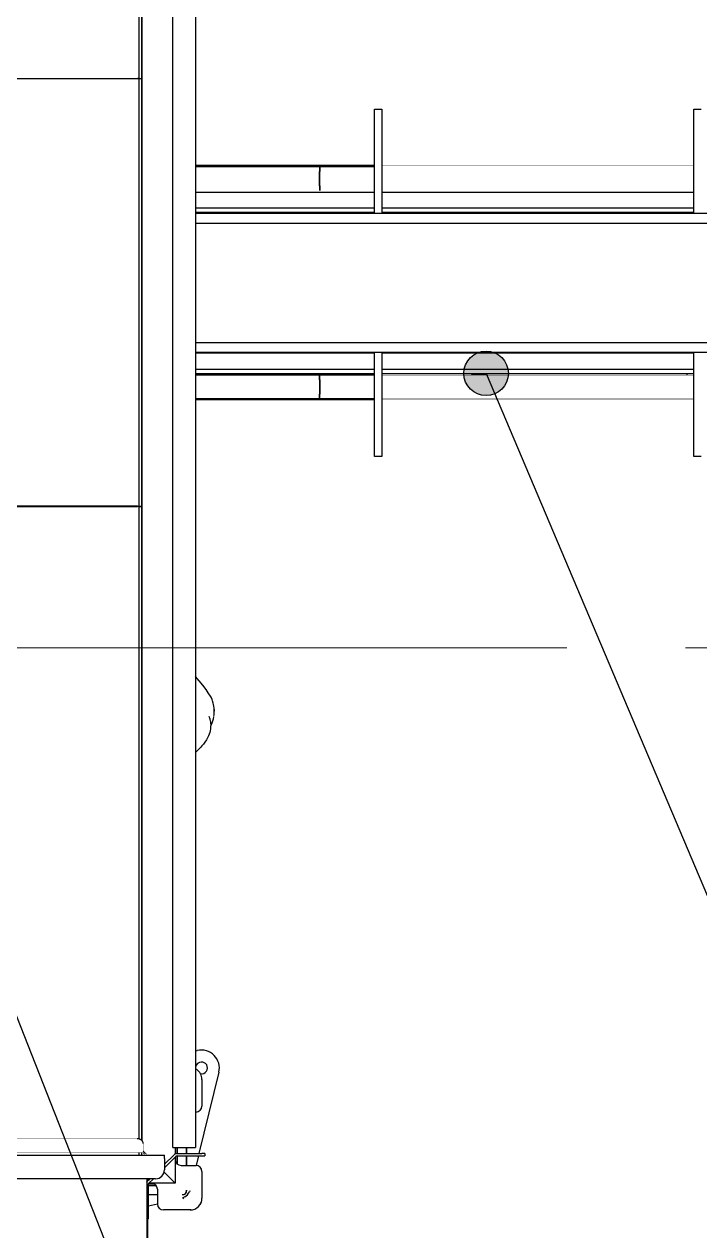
# Model space of a CAD drawing. Header units: millimetres. Extents: x -187347 to 135007, y -6415 to 292048.
# Drawn here: x -40106 to -38967, y 7073 to 9105 of the extents above; entities that cross this region are included whole.
import ezdxf

# ---------------------------------------------------------------- set-up
doc = ezdxf.new("R2010")
doc.units = ezdxf.units.MM
doc.header["$LTSCALE"] = 100
doc.linetypes.add('Z_LINE-CNTR', pattern=[17, 12, -2, 1, -2])
doc.layers.get('0').update_dxf_attribs({"lineweight": 18})
doc.layers.add('1', color=7, linetype='Continuous')
doc.layers.add('Layout Cabinplant', color=30, linetype='Continuous')
doc.layers.add('S-GRID', color=7, linetype='Continuous', lineweight=5)

# ---------------------------------------------------------------- blocks, each defined once
blk = doc.blocks.new('CP_Giblet area_New')
at = {"layer": '1'}
h = blk.add_hatch(color=0, dxfattribs=at)
edge = h.paths.add_edge_path()
edge.add_arc((-1849.1, 135.2), 37.5, 0, 360)
at = {"color": 0, "linetype": 'Continuous'}
for p, q in [((-1277.2, 1491.4), (-1277.2, 1986.7)), ((-1279.2, 1650), (-1279.2, 1558)), ((-1280.2, 1559), (-1280.2, 1556.3)), ((-1280.2, 1559), (-1279.2, 1559)), ((-1280.2, 1556.3), (-1280.2, 1503.6)), ((-1279.3, 1549), (-1277.2, 1549)), ((-1279.3, 1549), (-1279.3, 1544)), ((-1279.2, 1558), (-1279.2, 1554)), ((-1277.2, 1554), (-1279.2, 1554)), ((-1370.3, 1479), (-1370.3, 1524)), ((-1370.3, 1479), (-1370.3, 1524)), ((-1351.8, 1544), (-1350.3, 1544)), ((-1350.3, 1544), (-1305.3, 1544)), ((-1295.3, 1534.2), (-1280.2, 1537.8)), ((-1295.3, 1509), (-1295.3, 1534)), ((-1279.3, 1544), (-1279.3, 1502.3)), ((-1349.7, 1512), (-1349.2, 1513.3)), ((-1344.4, 1510.7), (-1344.4, 1512)), ((-1344.3, 1512), (-1344.3, 1510.7)), ((-1341.3, 1522), (-1338.1, 1523.3)), ((-1337, 1518.1), (-1338.3, 1518.1)), ((-1337, 1518), (-1338.3, 1518)), ((-1280.2, 1518.1), (-1295.3, 1518.1)), ((-1280.2, 1518), (-1295.3, 1518)), ((-1325.3, 1454.7), (-1325.3, 1499)), ((-1325.3, 1499), (-1317.3, 1491)), ((-1325.3, 1499), (-1280.9, 1499)), ((-1317.3, 1491), (-1325.3, 1499)), ((-1317.3, 1491), (-1306.4, 1480.2)), ((-1306.4, 1480.2), (-1317.3, 1491)), ((-1280.2, 1503), (-1293.1, 1503)), ((-1292.2, 1491.4), (602.8, 1491.4)), ((-1280.2, 1500), (-1289.5, 1500)), ((-1280.5, 1499.5), (-1288.5, 1491.4)), ((-1285.3, 1499), (-1280.9, 1499)), ((-1277.6, 1496.7), (-1282.9, 1491.4)), ((-1280.2, 1503.6), (-1280.2, 1499.9)), ((-1280.2, 1494.1), (-1280.2, 1493.3)), ((-1280.2, 1493.3), (-1280.2, 1491.4)), ((-1277.2, 1497.4), (-1277.6, 1496.7)), ((-1364.3, 1453), (-1360.4, 1469.1)), ((-1335.3, 1469), (-1360.3, 1469)), ((-1344.4, 1453), (-1344.4, 1469)), ((-1344.3, 1469), (-1344.3, 1453)), ((-1329.3, 1466.8), (-1329.3, 1453)), ((-1326.3, 1463.2), (-1326.3, 1453.9)), ((-1307.2, 1472.8), (-1325.8, 1454.2)), ((-1307.2, 1467.1), (-1322.9, 1451.4)), ((-1307.2, 1457.4), (-1307.2, 1476.4)), ((-1398.7, 1311.9), (-1365.3, 1449)), ((-1375.3, 1449), (-1375.3, 1453)), ((-1370.3, 1453), (-1375.3, 1453)), ((-1375.3, 1449), (-1370.3, 1449)), ((-1328.6, 1453), (-1370.3, 1453)), ((-1328.6, 1449), (-1370.3, 1449)), ((-1344.4, 1439), (-1344.4, 1449)), ((-1344.3, 1449), (-1344.3, 1439)), ((-1329.3, 1449), (-1329.3, 1439)), ((-1326.3, 1449.5), (-1326.3, 1439)), ((-1325.3, 1454.7), (-1325.3, 1459)), ((-1325.3, 1439), (-1325.3, 1449.8)), ((-1325.3, 1439), (-1325.3, 1449.8)), ((-1307.2, 1457.4), (-1307.2, 1451.4)), ((617.8, 1451.4), (-1307.2, 1451.4)), ((-1275.1, 1448.8), (-1271.2, 1444.9)), ((-1271.2, 1444.9), (-1275.1, 1448.8)), ((-1268.2, 1447.1), (-1268.2, 1451.4)), ((-1264.2, 1447.1), (-1264.2, 1451.4)), ((-1359.3, -1125), (-1359.3, 1439)), ((-1334.4, 1439), (-1359.3, 1439)), ((-1321.3, 1439), (-1334.4, 1439)), ((-1321.3, 1439), (-1321.3, -1125)), ((-1269.4, 1427.7), (-1269.4, 359.2)), ((-1268.2, 359.2), (-1268.2, 1426.3)), ((-1264.2, 359.2), (-1264.2, 1424.5)), ((-1370.3, 1324), (-1370.3, 1369)), ((-1370.3, 1324), (-1370.3, 1369)), ((-1359.3, 1379), (-1360.3, 1379)), ((-1367.5, 1314.3), (-1370.8, 1314.7)), ((-1359.3, 1306.4), (-1361.5, 1307.5)), ((-1359.3, 1276.4), (-1362.5, 1275.6)), ((-1362.8, 770.3), (-1360.4, 772.6)), ((-1360.4, 772.6), (-1359.3, 773.7)), ((-1380.9, 746.9), (-1377.9, 752.4)), ((-1377.9, 752.4), (-1375, 756.5)), ((-1375, 756.5), (-1372.8, 759.5)), ((-1372.8, 759.5), (-1370.3, 762.3)), ((-1370.3, 762.3), (-1368.2, 764.7)), ((-1368.2, 764.7), (-1366.2, 766.9)), ((-1366.2, 766.9), (-1362.8, 770.3)), ((-1384.9, 730.1), (-1384.8, 733.7)), ((-1384.8, 733.7), (-1384.1, 737)), ((-1384.1, 737), (-1383.6, 739.7)), ((-1383.6, 739.7), (-1381.6, 745.4)), ((-1381.6, 745.4), (-1380.9, 746.9)), ((-1390.3, 712.6), (-1390.6, 710.4)), ((-1389.6, 716.7), (-1390.2, 713.5)), ((-1389.1, 718.9), (-1389.6, 716.7)), ((-1388.8, 720.2), (-1389.1, 718.9)), ((-1387.5, 723.9), (-1388.8, 720.2)), ((-1385.8, 727.4), (-1387.5, 723.9)), ((-1385, 728.9), (-1385.8, 727.4)), ((-1385, 727.9), (-1384.9, 730.1)), ((-1384.7, 723.8), (-1385, 727.9)), ((-1384.5, 722.3), (-1384.7, 723.8)), ((-1383.7, 717.9), (-1384.5, 722.3)), ((-1383.5, 717), (-1383.7, 717.9)), ((-1382.1, 712.4), (-1383.5, 717)), ((-1391, 705.7), (-1391.1, 704.7)), ((-1391, 705.7), (-1391.1, 704.7)), ((-1391.1, 704.7), (-1391, 703)), ((-1391.1, 704.7), (-1391.1, 703.9)), ((-1391, 703), (-1391.1, 703.9)), ((-1390.8, 707.7), (-1391, 707)), ((-1391, 707), (-1391, 705.7)), ((-1391, 707), (-1391, 705.7)), ((-1391, 703), (-1390.8, 699)), ((-1390.9, 701.1), (-1391, 703)), ((-1390.7, 709.8), (-1390.8, 709)), ((-1390.8, 709), (-1390.8, 707.7)), ((-1390.8, 699), (-1390.3, 695.7)), ((-1390.3, 695.7), (-1389.9, 692.7)), ((-1389.9, 692.7), (-1389.3, 690.4)), ((-1389.3, 690.4), (-1388.3, 686.4)), ((-1388.3, 686.4), (-1387.4, 684.4)), ((-1387.4, 684.4), (-1385.7, 680.4)), ((-1385.7, 680.4), (-1380.8, 672.9)), ((-1380.8, 672.9), (-1377.3, 667.8)), ((-1377.3, 667.8), (-1371.7, 660.5)), ((-1371.7, 660.5), (-1365.5, 653)), ((-1365.5, 653), (-1359.2, 645.8)), ((-1268.2, 359.2), (-1269.4, 359.2)), ((-1269.4, 359), (-1268.2, 359)), ((-1269.4, 359), (-1269.4, -361)), ((-1264.2, 359.2), (-1268.2, 359.2)), ((-1264.2, 359), (-1268.2, 359)), ((-1268.2, -361), (-1268.2, 359)), ((-1264.2, 359.2), (-1261.5, 359.2)), ((-1261.5, 359), (-1264.2, 359)), ((-1264.2, -361), (-1264.2, 359)), ((-516.7, 359.2), (-1261.5, 359.2)), ((-1261.5, 359), (-516.7, 359)), ((-2211.2, 275.2), (-2207.5, 275.2)), ((-2207.5, 275.2), (-2199.2, 275.2)), ((-2199.2, 275.2), (-2199.2, 99.7)), ((-1673.1, 99.7), (-1673.1, 275.2)), ((-1673.1, 275.2), (-1669.4, 275.2)), ((-1669.4, 275.2), (-1661.1, 275.2)), ((-1661.1, 275.2), (-1661.1, 99.7)), ((-1661.1, 180), (-1569, 180)), ((-1661.1, 178.2), (-1569, 178.2)), ((-1569, 178.2), (-1569, 180)), ((-1569, 178.2), (-1569, 170.2)), ((-1569, 146.2), (-1569, 170.2)), ((-1568.6, 180), (-1359.3, 180)), ((-1568.6, 178.2), (-1568.6, 180)), ((-1568.6, 178.2), (-1568.6, 170.2)), ((-1568.6, 178.2), (-1359.3, 178.2)), ((-1568.6, 146.2), (-1568.6, 170.2)), ((-1569, 146.2), (-1569, 138.2)), ((-1568.6, 146.2), (-1568.6, 138.2)), ((-1673.1, 135.2), (-2199.2, 135.2)), ((-1673.1, 128.2), (-2199.2, 128.2)), ((-2187.9, 138.2), (-2187.9, 135.2)), ((-1849.1, 136.2), (-1848.1, 137.2)), ((-1849.1, 135.2), (-1849.1, 136.2)), ((-1849.1, 136.2), (-1836.6, 136.2)), ((-1848.1, 137.2), (-1836.6, 137.2)), ((-1836.6, 137.2), (-1825.1, 137.2)), ((-1836.6, 136.2), (-1824.1, 136.2)), ((-1825.1, 137.2), (-1824.1, 136.2)), ((-1824.1, 136.2), (-1824.1, 135.2)), ((-1661.1, 138.2), (-1569, 138.2)), ((-1359.3, 135.2), (-1661.1, 135.2)), ((-1359.3, 128.2), (-1661.1, 128.2)), ((-1649.8, 138.2), (-1649.8, 135.2)), ((-1568.6, 138.2), (-1359.3, 138.2)), ((-3409.7, 83.7), (-1359.3, 83.7)), ((-1359.3, 99.7), (-3408.7, 99.7)), ((-2199.2, 101.2), (-1673.1, 101.2)), ((-1661.1, 101.2), (-1359.3, 101.2)), ((-1359.3, -117.8), (-3409.7, -117.8)), ((-3408.7, -133.8), (-1359.3, -133.8)), ((-2199.2, -133.8), (-2199.2, -309.8)), ((-2199.2, -135.8), (-1673.1, -135.8)), ((-1673.1, -309.8), (-1673.1, -133.8)), ((-1661.1, -133.8), (-1661.1, -309.8)), ((-1661.1, -135.8), (-1359.3, -135.8)), ((-2199.2, -142.8), (-1673.1, -142.8)), ((-1661.1, -142.8), (-1359.3, -142.8)), ((-1673.1, -169.8), (-2199.2, -169.8)), ((-1359.3, -169.8), (-1661.1, -169.8)), ((-1569, -180.8), (-1569, -172.8)), ((-1569, -180.8), (-1569, -204.8)), ((-1568.6, -180.8), (-1568.6, -172.8)), ((-1568.6, -180.8), (-1568.6, -204.8)), ((-1661.1, -212.8), (-1569, -212.8)), ((-1661.1, -214.7), (-1569, -214.7)), ((-1569, -212.8), (-1569, -204.8)), ((-1569, -212.8), (-1569, -214.7)), ((-1568.6, -212.8), (-1568.6, -204.8)), ((-1568.6, -212.8), (-1568.6, -214.7)), ((-1568.6, -212.8), (-1359.3, -212.8)), ((-1568.6, -214.7), (-1359.3, -214.7)), ((-2205.2, -309.8), (-2211.2, -309.8)), ((-2199.2, -309.8), (-2205.2, -309.8)), ((-1667.1, -309.8), (-1673.1, -309.8)), ((-1661.1, -309.8), (-1667.1, -309.8)), ((-1269.4, -361), (-1269.4, -1333.4)), ((-1268.2, -361), (-1269.4, -361)), ((-1268.2, -361), (-1269.4, -361)), ((-1268.2, -1333.4), (-1268.2, -361)), ((-1264.2, -361), (-1268.2, -361)), ((-1264.2, -361), (-1268.2, -361)), ((-1264.2, -1333.4), (-1264.2, -361)), ((-1261.5, -361), (-1264.2, -361)), ((-1264.2, -361), (-1261.5, -361)), ((-516.7, -361), (-1261.5, -361)), ((-516.7, -361), (-1261.5, -361))]:
    blk.add_line(p, q, dxfattribs=at)
at = {"color": 0, "linetype": 'Continuous', "const_width": 0.5}
for points in [[(-1269.2, 1451), (-1307.2, 1451)], [(-1277.2, 1451), (-1277.2, 1450.5)], [(-1277.2, 1450.5), (-1277.2, 1449)], [(-1277.2, 1449), (-1276.2, 1448.8)], [(-1274, 1449.1), (-1277.2, 1449)], [(-1276.2, 1448.8), (-1274.5, 1448.8)], [(-1275.1, 1449), (-1274, 1449.1)], [(-1274.5, 1448.8), (-1274, 1449.1)], [(-1274.2, 1450.5), (-1274.2, 1451)], [(-1274, 1449.1), (-1274.2, 1450.5)], [(-1274, 1449.1), (-1272.9, 1449.3)], [(-1272.9, 1449.3), (-1274, 1449.1)], [(-1272.1, 1449.4), (-1272.9, 1449.3)], [(-1272.9, 1449.3), (-1271.2, 1449)], [(-1271.2, 1449.6), (-1272.1, 1449.4)], [(-1271.2, 1449.6), (-1271.2, 1447.1)], [(-1271.2, 1447.1), (-1271.2, 1437.2)], [(-1271.2, 1447.1), (84.8, 1447.1)], [(-1271.2, 1431.8), (-1271.2, 1437.2)], [(84.8, 1424.1), (-1261.2, 1424.1)], [(-2199.2, 180), (-1673.1, 180)], [(-2199.2, 178.2), (-1673.1, 178.2)], [(-2199.2, 138.2), (-1673.1, 138.2)], [(-2199.2, -212.8), (-1673.1, -212.8)], [(-2199.2, -214.7), (-1673.1, -214.7)]]:
    blk.add_lwpolyline(points, dxfattribs=at)
at = {"color": 0, "linetype": 'Continuous'}
for centre, radius, start, end in [((-1350.3, 1524), 20, 90, 180), ((-1350.3, 1524), 20, 145.7168, 162.8594), ((-1345.3, 1519), 8.5, 22.4969, 44.9956), ((-1305.3, 1534), 10, 0, 90), ((-1331.1, 1504.8), 20, 120.8405, 155.1255), ((-1338.3, 1512), 6.1, 90, 180), ((-1285.3, 1509), 10, 180, 270), ((-1292.2, 1476.4), 15, 90, 180), ((-1283.3, 1502.3), 4, 315, 0), ((-1360.3, 1479), 10, 180, 270), ((-1335.3, 1459), 10, 0, 90), ((-1328.6, 1457), 4, 270, 315), ((-1328.6, 1457), 8, 270, 315), ((-1335.3, 1459), 10, 0.0023, 22.5021), ((-1360.3, 1369), 10, 90, 180), ((-1350.3, 1324), 20, 180.0002, 235.715), ((-1369.6, 1304.8), 30, 166.3037, 283.6963), ((-1369.6, 1304.8), 10, 96.9242, 290.7683), ((-1369.6, 1304.8), 10, 290.7679, 13.8462)]:
    blk.add_arc(centre, radius, start, end, dxfattribs=at)
for points in [[(-1338.3, 1518), (-1339.5, 1517.9), (-1340.6, 1517.6), (-1341.1, 1517.3), (-1341.6, 1517), (-1342.1, 1516.7), (-1342.5, 1516.3), (-1342.9, 1515.8), (-1343.3, 1515.4), (-1343.6, 1514.9), (-1343.8, 1514.3), (-1344.2, 1513.2), (-1344.3, 1512)], [(-1271.2, 1431.8), (-1271, 1430.2), (-1270.4, 1428.8), (-1270, 1428.1), (-1269.5, 1427.5), (-1268.9, 1426.9), (-1268.3, 1426.3), (-1267.5, 1425.8), (-1266.7, 1425.4), (-1265.9, 1425), (-1265, 1424.7), (-1263.1, 1424.2), (-1261.2, 1424.1)]]:
    blk.add_spline(points, degree=3, dxfattribs=at)
at = {"layer": '1', "color": 0, "linetype": 'Continuous'}
for p, q in [((-112.3, -1182.3), (-1495.7, 2329.7)), ((-1849.1, 135.2), (-2772.5, 2316.1))]:
    blk.add_line(p, q, dxfattribs=at)
at = {"layer": '1', "color": 0}
blk.add_circle((-1849.1, 135.2), 37.5, dxfattribs=at)

msp = doc.modelspace()

# ---------------------------------------------------------------- linework, layer by layer
at = {"layer": 'S-GRID', "color": 152, "linetype": 'Z_LINE-CNTR'}
msp.add_line((-89691.4, 8055), (-18064, 8055), dxfattribs=at)

# ---------------------------------------------------------------- block references
at = {"layer": 'Layout Cabinplant', "rotation": 180}
msp.add_blockref('CP_Giblet area_New', (-41176.6, 8652.2, 0), dxfattribs=at)

doc.saveas('drawing.dxf')
